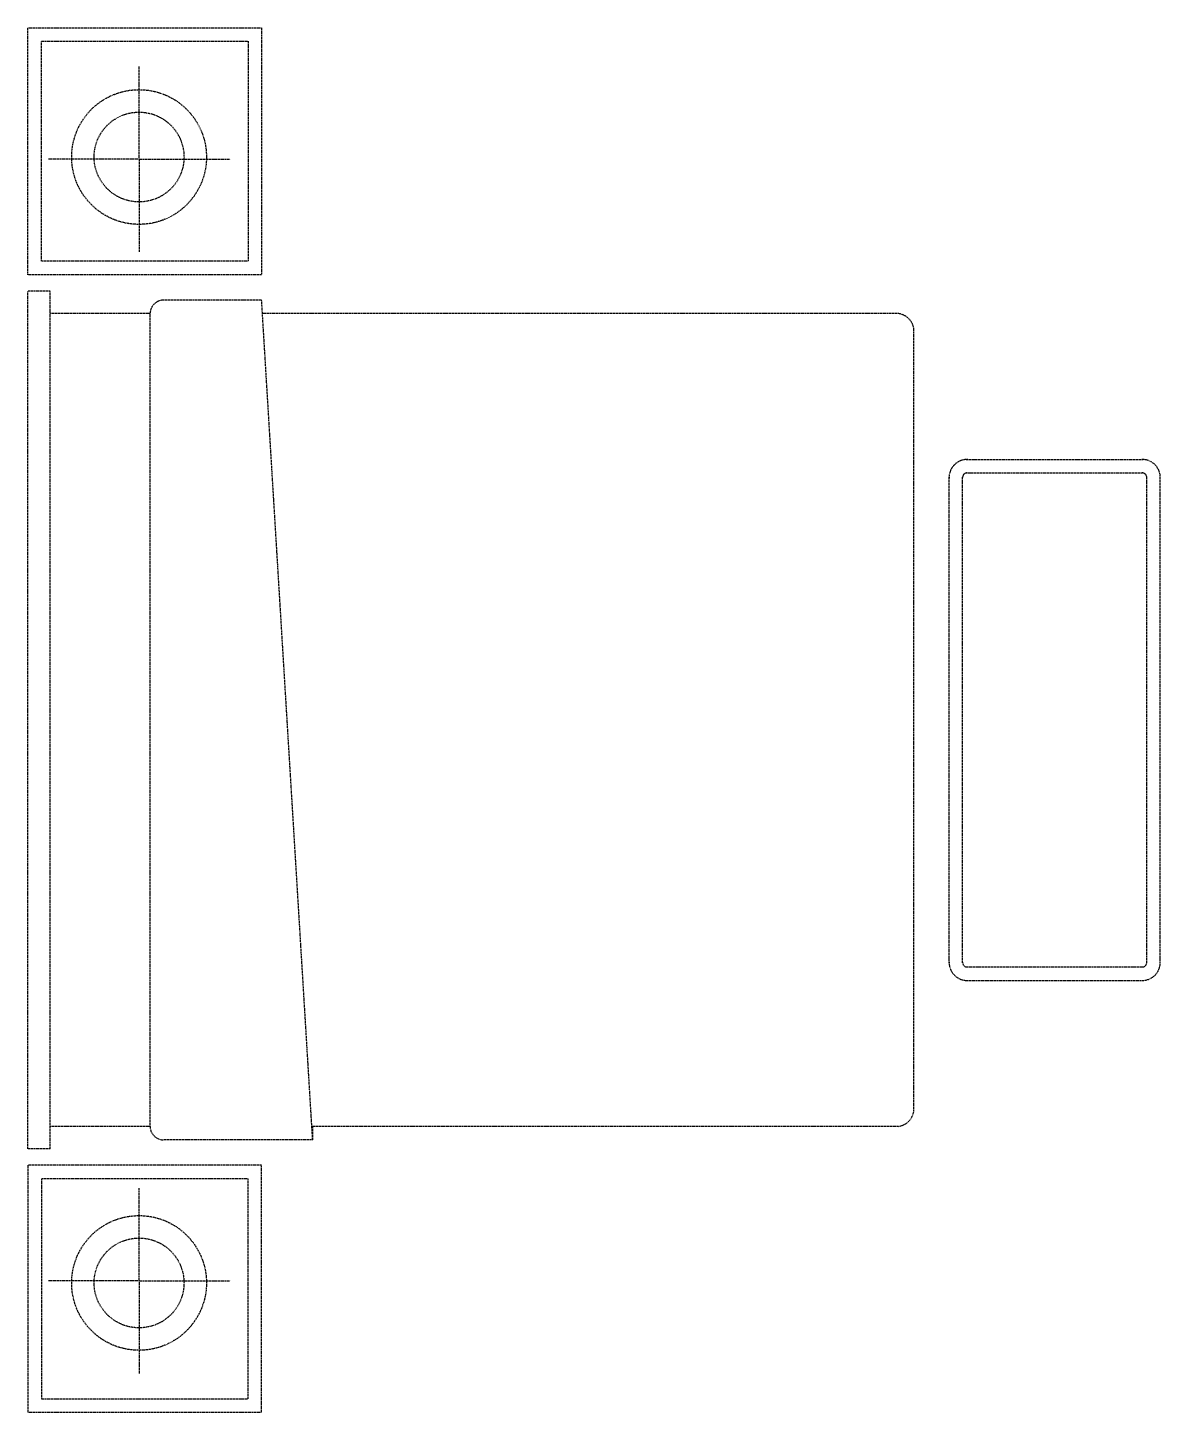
# Model space of a CAD drawing. Header units: millimetres. Extents: x -29043 to -26522, y -29847 to -26764.
import ezdxf

# ---------------------------------------------------------------- set-up
doc = ezdxf.new("R2010")
doc.units = ezdxf.units.MM
doc.linetypes.add('HIDDEN', pattern=[2.5, 1.5, -1])
doc.layers.add('H2', color=5, linetype='HIDDEN')

msp = doc.modelspace()

# ---------------------------------------------------------------- linework, layer by layer
at = {"layer": 'H2'}
for p, q in [((-28795.2, -27056.7), (-28795.2, -26849.7)), ((-28795.2, -27056.7), (-28997.7, -27056.7)), ((-28795.2, -27056.7), (-28592.6, -27056.7)), ((-28795.2, -27056.7), (-28795.2, -27263.6)), ((-29043.1, -29260.7), (-29043.1, -27350.7)), ((-28993.1, -27350.7), (-29043.1, -27350.7)), ((-28993.1, -29260.7), (-28993.1, -27350.7)), ((-28522.4, -27370.7), (-28740.6, -27370.7)), ((-28408.8, -29240.7), (-28522.4, -27370.7)), ((-28770.6, -27400.7), (-28993.1, -27400.7)), ((-28770.6, -29210.7), (-28770.6, -27400.7)), ((-27115.3, -27400.7), (-28520.6, -27400.7)), ((-27070.6, -29175.2), (-27070.6, -27436.1)), ((-26954.4, -27725.7), (-26560.2, -27725.7)), ((-26992.3, -28847.2), (-26992.3, -27764.1)), ((-26962.3, -28846.5), (-26962.3, -27764.8)), ((-26953.3, -27755.7), (-26561.2, -27755.7)), ((-26552.3, -28846.5), (-26552.3, -27764.8)), ((-26522.3, -28847.2), (-26522.3, -27764.1)), ((-26953, -28855.7), (-26561.6, -28855.7)), ((-26953.7, -28885.7), (-26560.9, -28885.7)), ((-28770.6, -29210.7), (-28993.1, -29210.7)), ((-27105.5, -29210.7), (-28410.6, -29210.7)), ((-28408.8, -29240.7), (-28408.8, -29210.7)), ((-28408.8, -29240.7), (-28740.6, -29240.7)), ((-28993.1, -29260.7), (-29043.1, -29260.7)), ((-28795.2, -29554.8), (-28795.2, -29347.8)), ((-28795.2, -29554.8), (-28997.7, -29554.8)), ((-28795.2, -29554.8), (-28795.2, -29761.7)), ((-28795.2, -29554.8), (-28592.6, -29554.8))]:
    msp.add_line(p, q, dxfattribs=at)
for points in [[(-29042.6, -26764.1), (-28522.6, -26764.1), (-28522.6, -27314.1), (-29042.6, -27314.1)], [(-29012.6, -26794.1), (-28552.6, -26794.1), (-28552.6, -27284.1), (-29012.6, -27284.1)], [(-29042.6, -29847.4), (-28522.6, -29847.4), (-28522.6, -29297.4), (-29042.6, -29297.4)], [(-29012.6, -29817.4), (-28552.6, -29817.4), (-28552.6, -29327.4), (-29012.6, -29327.4)]]:
    msp.add_lwpolyline(points, close=True, dxfattribs=at)
for centre, radius in [((-28795.2, -27052.1), 150), ((-28795.2, -27052.1), 100), ((-28795.2, -29559.3), 150), ((-28795.2, -29559.3), 100)]:
    msp.add_circle(centre, radius, dxfattribs=at)
for centre, radius, start, end in [((-28740.6, -27400.7), 30, 90, 180), ((-27110.4, -27440.4), 40, 6.0887, 97.0624), ((-26952.3, -27765.6), 40, 87.998, 182.1988), ((-26562.3, -27765.6), 40, 357.8012, 92.002), ((-26952.3, -27765.6), 10, 87.998, 182.1988), ((-26562.3, -27765.6), 10, 357.8012, 92.002), ((-26952.3, -28845.7), 40, 177.8012, 272.002), ((-26952.3, -28845.7), 10, 177.8012, 272.002), ((-26562.3, -28845.7), 40, 267.998, 2.1988), ((-26562.3, -28845.7), 10, 267.998, 2.1988), ((-27110.4, -29171), 40, 277.0624, 353.9113), ((-28740.6, -29210.7), 30, 180, 270)]:
    msp.add_arc(centre, radius, start, end, dxfattribs=at)

doc.saveas('drawing.dxf')
